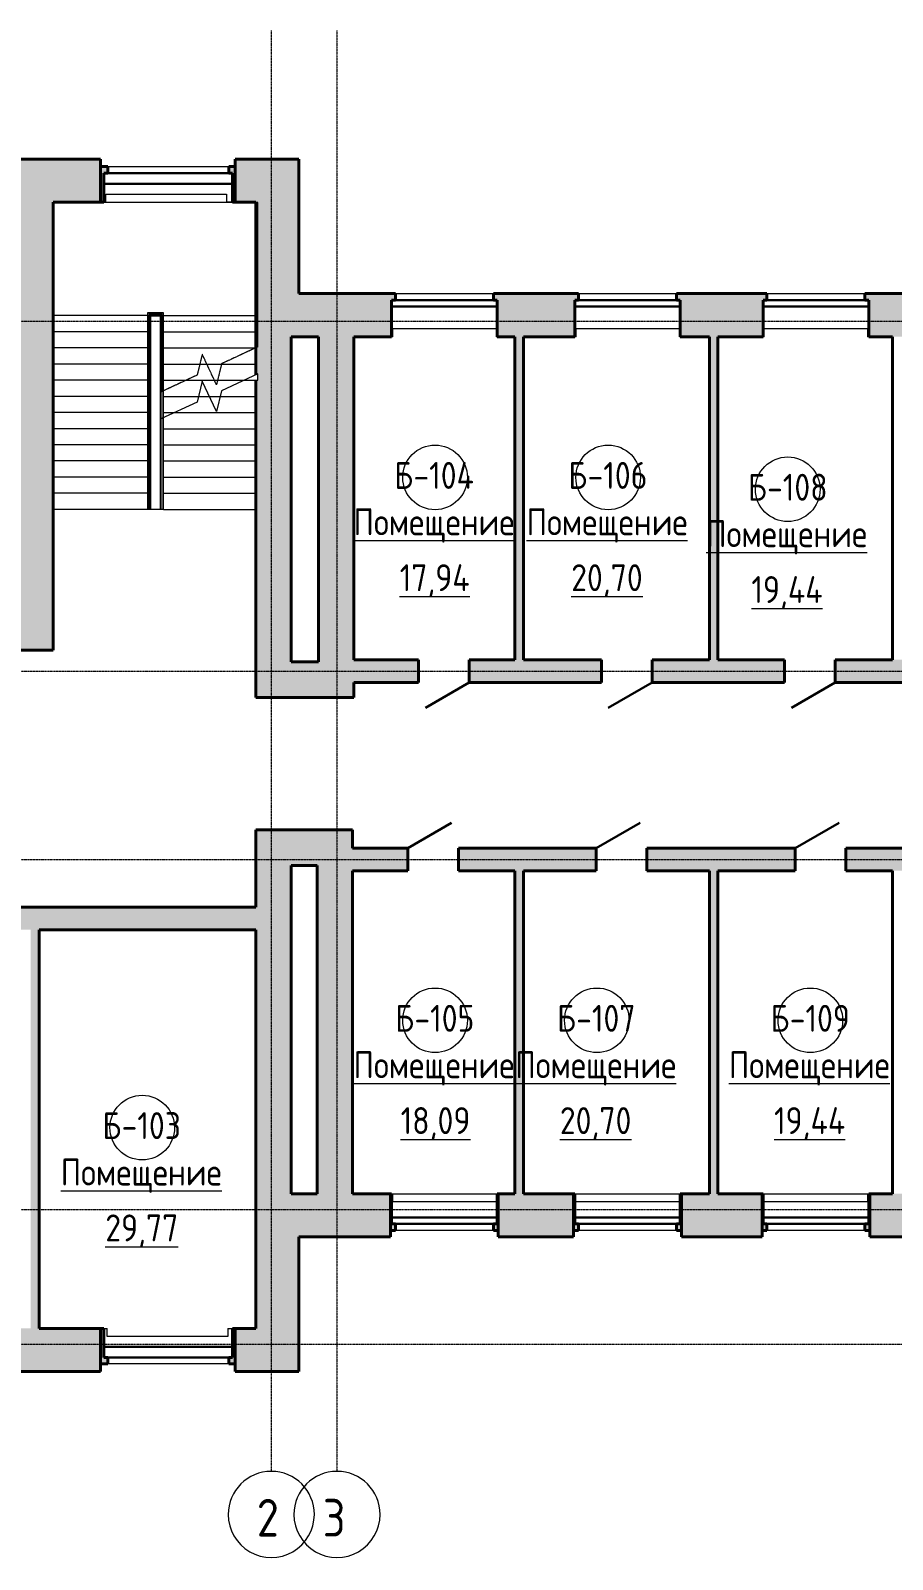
# Model space of a CAD drawing. Header units: millimetres. Extents: x -4092 to 455810, y -7500 to 28668.
# Drawn here: x 13646 to 29651, y -3216 to 25181 of the extents above; entities that cross this region are included whole.
import ezdxf

# ---------------------------------------------------------------- set-up
doc = ezdxf.new("R2010")
doc.units = ezdxf.units.MM
doc.linetypes.add('ADSK_Линия сетки', pattern=[21, 12, -3, 3, -3])
doc.linetypes.add('ADSK_Сверху', pattern=[4.5, 3, -1.5])
for name, color, linetype, lineweight in [('Двери', 7, 'Continuous', 18), ('Каркас_Импост', 7, 'Continuous', 30), ('Лестницы', 7, 'Continuous', 18), ('Марки помещений', 7, 'Continuous', 18), ('Ограждение', 7, 'Continuous', 18), ('Окна', 7, 'Continuous', 18), ('Оси', 7, 'Continuous', 9), ('Панель', 7, 'Continuous', 30), ('Перекрытия', 7, 'Continuous', 18), ('Поручни', 7, 'Continuous', 18), ('Стены', 7, 'Continuous', 18), ('Стены разрез', 7, 'Continuous', 40)]:
    doc.layers.add(name, color=color, linetype=linetype, lineweight=lineweight)
doc.styles.add('GOST Common', font='GOST Common.ttf', dxfattribs={"width": 0.9, "height": 500})
doc.styles.add('GOST Common_1', font='GOST Common.ttf', dxfattribs={"width": 0.9, "height": 700})

# ---------------------------------------------------------------- blocks, each defined once
blk = doc.blocks.new('Ограждение - Ограждение-221464-01_Б_На лист')
at = {"layer": 'Ограждение', "linetype": 'ADSK_Сверху'}
for p, q in [((15816, 19938), (15816, 16287)), ((16116, 19938), (15816, 19938)), ((15821, 19933), (15821, 16287)), ((16111, 19933), (15821, 19933)), ((15846, 19908), (15846, 16287)), ((16086, 19908), (15846, 19908)), ((15861, 19893), (15861, 16287)), ((16071, 19893), (15861, 19893)), ((15866, 19888), (15866, 16287)), ((16066, 19888), (15866, 19888)), ((16066, 18468), (16066, 19888)), ((16071, 18470), (16071, 19893)), ((16086, 18477), (16086, 19908)), ((16111, 19887), (16111, 19933)), ((16111, 18489), (16111, 19887)), ((16116, 19887), (16116, 19938)), ((16116, 18491), (16116, 19887)), ((15876, 19878), (15876, 16287)), ((16056, 19878), (15876, 19878)), ((16056, 18468), (16056, 19878)), ((15866, 16287), (15816, 16287)), ((15861, 16287), (15821, 16287)), ((15876, 16287), (15846, 16287))]:
    blk.add_line(p, q, dxfattribs=at)
at = {"layer": 'Поручни'}
for p, q in [((16066, 17968), (16056, 17968)), ((16066, 17968), (16056, 17968)), ((16056, 16287), (16056, 17968)), ((16071, 17970), (16066, 17968)), ((16071, 17970), (16066, 17968)), ((16111, 17989), (16071, 17970)), ((16111, 17989), (16071, 17970)), ((16111, 17989), (16071, 17970)), ((16071, 16287), (16071, 17970)), ((16116, 17991), (16111, 17989)), ((16111, 16287), (16111, 17989)), ((16116, 16287), (16116, 17991)), ((16071, 16287), (16056, 16287)), ((16111, 16287), (16071, 16287)), ((16116, 16287), (16111, 16287))]:
    blk.add_line(p, q, dxfattribs=at)
blk = doc.blocks.new('Ограждение - Ограждение-221491-01_Б_На лист')
at = {"layer": 'Поручни'}
for p, q in [((15816, 19938), (15816, 16287)), ((16116, 19938), (15816, 19938)), ((15821, 19933), (15821, 16287)), ((16111, 19933), (15821, 19933)), ((15861, 19893), (15861, 16287)), ((16071, 19893), (15861, 19893)), ((16071, 17972), (16071, 19893)), ((16086, 19891), (16086, 19908)), ((16111, 19887), (16111, 19933)), ((16111, 17989), (16111, 19887)), ((16116, 19887), (16116, 19938)), ((16116, 17991), (16116, 19887)), ((15876, 19878), (15876, 16287)), ((16056, 19878), (15876, 19878)), ((16056, 17968), (16056, 19878)), ((15821, 16287), (15816, 16287)), ((15861, 16287), (15821, 16287)), ((15876, 16287), (15861, 16287))]:
    blk.add_line(p, q, dxfattribs=at)
blk = doc.blocks.new('ИРНИТУ-Окно-ГОСТ23166-99_4_2_Створки - 1920 x 2350-934199-01_Б_На лист')
at = {"layer": 'Каркас_Импост'}
for p, q in [((-1018.1, 220), (941.9, 220)), ((-1018.1, 220), (-1018.1, 100)), ((-1018.1, 220), (-983.1, 220)), ((-1018.1, 100), (941.9, 100)), ((-1018.1, 100), (-983.1, 100)), ((941.9, 220), (906.9, 220)), ((941.9, 100), (906.9, 100)), ((941.9, 220), (941.9, 100))]:
    blk.add_line(p, q, dxfattribs=at)
blk = doc.blocks.new('ИРНИТУ_Дверь_Однопольная_ДеревяннаяВнутренняя_филенчатая - 900х2080 без верха-1341253-01_Б_На лист')
at = {"layer": 'Панель'}
blk.add_line((-470, 210), (344, 680), dxfattribs=at)
blk = doc.blocks.new('ИРНИТУ-Окно-ГОСТ23166-99_4_2_Створки - 1920 x 2350-415137-01_Б_На лист')
at = {"layer": 'Каркас_Импост'}
for p, q in [((-1018.1, -160), (941.9, -160)), ((-1018.1, -280), (-1018.1, -160)), ((-1018.1, -160), (-983.1, -160)), ((-1018.1, -280), (941.9, -280)), ((-1018.1, -280), (-983.1, -280)), ((941.9, -160), (906.9, -160)), ((941.9, -280), (906.9, -280)), ((941.9, -280), (941.9, -160))]:
    blk.add_line(p, q, dxfattribs=at)
blk = doc.blocks.new('ИРНИТУ-Окно-ГОСТ23166-99_6_3_Створки - 2350 x 2350-686471-01_Б_На лист')
at = {"layer": 'Каркас_Импост'}
for p, q in [((-1233.1, 210), (1156.9, 210)), ((-1233.1, 210), (-1233.1, 10)), ((-1233.1, 210), (-1198.1, 210)), ((-1233.1, 10), (1156.9, 10)), ((-1233.1, 10), (-1198.1, 10)), ((1156.9, 210), (1121.9, 210)), ((1156.9, 10), (1121.9, 10)), ((1156.9, 210), (1156.9, 10))]:
    blk.add_line(p, q, dxfattribs=at)
blk = doc.blocks.new('ИРНИТУ-Окно-ГОСТ23166-99_6_3_Створки - 2350 x 2350-686492-01_Б_На лист')
at = {"layer": 'Каркас_Импост'}
for p, q in [((-1233.1, -10), (1156.9, -10)), ((-1233.1, -210), (-1233.1, -10)), ((-1233.1, -10), (-1198.1, -10)), ((-1233.1, -210), (1156.9, -210)), ((-1233.1, -210), (-1198.1, -210)), ((1156.9, -10), (1121.9, -10)), ((1156.9, -210), (1121.9, -210)), ((1156.9, -210), (1156.9, -10))]:
    blk.add_line(p, q, dxfattribs=at)
blk = doc.blocks.new('Ось сетки - D8-4846-01_Б_На лист')
at = {"layer": 'Оси', "lineweight": 18}
for start, end in [(360, 180), (180, 360)]:
    blk.add_arc((0, 0), 4, start, end, dxfattribs=at)
blk = doc.blocks.new('ADSK_Марка_Помещение - Номер Имя Площадь Площадь проемов-115235-01_Б_На лист')
at = {"layer": 'Марки помещений'}
blk.add_circle((0, 0), 3, dxfattribs=at)

msp = doc.modelspace()

# ---------------------------------------------------------------- hatches: boundary and pattern name
at = {"layer": 'Стены'}
h = msp.add_hatch(color=256, dxfattribs=at)
h.paths.add_polyline_path([(18626, 21995), (18626, 22795), (17446, 22795), (17446, 21995), (17826, 21995)], flags=0)
h.paths.add_polyline_path([(14946, 21995), (14946, 22795), (13146, 22795), (13146, 21995), (14477, 21995)], flags=0)
h.paths.add_polyline_path([(10646, 21995), (10646, 22795), (8846, 22795), (8846, 21995)], flags=0)
h.paths.add_polyline_path([(4974, 21995), (6346, 21995), (6346, 22795), (4546, 22795), (4546, 21995)], flags=0)
h.paths.add_polyline_path([(2046, 21995), (2046, 22795), (906, 22795), (906, 21995)], flags=0)
h = msp.add_hatch(color=256, dxfattribs=at)
h.paths.add_polyline_path([(17446, 21995), (17446, 22655), (17328, 22655), (17328, 22535), (17398, 22535), (17398, 21995)], flags=0)
h.paths.add_polyline_path([(14946, 21995), (15008, 21995), (15008, 22535), (15078, 22535), (15078, 22655), (14946, 22655)], flags=0)
for points in [[(14066, 13670), (14066, 21995), (13386, 21995), (13386, 13670)], [(18626, 19495), (18626, 21995), (17826, 21995), (17826, 19495), (18486, 19495)], [(18486, 13456), (18486, 19495), (17826, 19495), (17826, 18788), (17866, 18807), (17866, 18687), (17826, 18687), (17826, 13456)], [(19651, 13456), (19651, 19495), (18991, 19495), (18991, 13456)], [(22801, 13495), (22801, 19495), (22641, 19495), (22641, 13495)], [(26411, 13495), (26411, 19495), (26251, 19495), (26251, 13495)], [(19651, 12796), (19651, 13456), (17826, 13456), (17826, 12796)], [(18966, 9676), (19626, 9676), (19626, 10336), (17826, 10336), (17826, 9676), (18486, 9676)], [(18486, 3575), (18486, 9676), (17826, 9676), (17826, 3575)], [(18966, 3575), (19626, 3575), (19626, 9676), (18966, 9676), (18966, 5444)], [(22801, 3575), (22801, 9575), (22641, 9575), (22641, 3575)], [(26411, 3575), (26411, 9575), (26251, 9575), (26251, 3575)], [(13806, 1075), (13806, 8480), (13646, 8480), (13646, 1075)], [(18626, 275), (18626, 2775), (17826, 2775), (17826, 275)]]:
    msp.add_hatch(color=256, dxfattribs=at).paths.add_polyline_path(points, flags=0)
h = msp.add_hatch(color=256, dxfattribs=at)
h.paths.add_polyline_path([(99726, 19495), (100000, 19495), (100000, 20295), (98016, 20295), (98016, 20175), (98086, 20175), (98086, 19495), (99066, 19495)], flags=0)
h.paths.add_polyline_path([(97046, 19495), (97046, 20175), (97116, 20175), (97116, 20295), (96316, 20295), (96316, 20175), (96386, 20175), (96386, 19495)], flags=0)
h.paths.add_polyline_path([(95346, 19495), (95346, 20175), (95416, 20175), (95416, 20295), (91971, 20295), (91971, 20175), (92041, 20175), (92041, 19495), (93665, 19495)], flags=0)
h.paths.add_polyline_path([(88441, 19495), (89301, 19495), (89301, 20175), (89371, 20175), (89371, 20295), (87141, 20295), (87141, 20175), (87211, 20175), (87211, 19495), (87330, 19495)], flags=0)
h.paths.add_polyline_path([(90341, 19495), (91001, 19495), (91001, 20175), (91071, 20175), (91071, 20295), (90271, 20295), (90271, 20175), (90341, 20175)], flags=0)
h.paths.add_polyline_path([(85251, 19495), (85251, 20175), (85321, 20175), (85321, 20295), (83641, 20295), (83641, 20175), (83711, 20175), (83711, 19495), (84741, 19495)], flags=0)
h.paths.add_polyline_path([(81696, 19495), (81751, 19495), (81751, 20175), (81821, 20175), (81821, 20295), (79941, 20295), (79941, 20175), (80011, 20175), (80011, 19495), (81016, 19495)], flags=0)
h.paths.add_polyline_path([(78051, 19495), (78051, 20175), (78121, 20175), (78121, 20295), (76241, 20295), (76241, 20175), (76311, 20175), (76311, 19495), (77411, 19495)], flags=0)
h.paths.add_polyline_path([(74351, 19495), (74351, 20175), (74421, 20175), (74421, 20295), (72541, 20295), (72541, 20175), (72611, 20175), (72611, 19495)], flags=0)
h.paths.add_polyline_path([(70651, 19495), (70651, 20175), (70721, 20175), (70721, 20295), (68941, 20295), (68941, 20175), (69011, 20175), (69011, 19495)], flags=0)
h.paths.add_polyline_path([(67051, 19495), (67051, 20175), (67121, 20175), (67121, 20295), (65541, 20295), (65541, 20175), (65611, 20175), (65611, 19495)], flags=0)
h.paths.add_polyline_path([(63016, 19495), (63651, 19495), (63651, 20175), (63721, 20175), (63721, 20295), (62441, 20295), (62441, 20175), (62511, 20175), (62511, 19495)], flags=0)
h.paths.add_polyline_path([(60551, 19495), (60551, 20175), (60621, 20175), (60621, 20295), (58741, 20295), (58741, 20175), (58811, 20175), (58811, 19495)], flags=0)
h.paths.add_polyline_path([(56851, 19495), (56851, 20175), (56921, 20175), (56921, 20295), (54241, 20295), (54241, 20175), (54311, 20175), (54311, 19495), (56766, 19495)], flags=0)
h.paths.add_polyline_path([(51411, 19495), (52351, 19495), (52351, 20175), (52421, 20175), (52421, 20295), (50541, 20295), (50541, 20175), (50611, 20175), (50611, 19495), (51251, 19495)], flags=0)
h.paths.add_polyline_path([(48651, 19495), (48651, 20175), (48721, 20175), (48721, 20295), (46941, 20295), (46941, 20175), (47011, 20175), (47011, 19495)], flags=0)
h.paths.add_polyline_path([(44298, 19495), (45051, 19495), (45051, 20175), (45121, 20175), (45121, 20295), (43341, 20295), (43341, 20175), (43411, 20175), (43411, 19495), (44138, 19495)], flags=0)
h.paths.add_polyline_path([(41451, 19495), (41451, 20175), (41521, 20175), (41521, 20295), (39741, 20295), (39741, 20175), (39811, 20175), (39811, 19495)], flags=0)
h.paths.add_polyline_path([(36649, 19495), (37851, 19495), (37851, 20175), (37921, 20175), (37921, 20295), (36041, 20295), (36041, 20175), (36111, 20175), (36111, 19495)], flags=0)
h.paths.add_polyline_path([(30551, 19495), (30551, 20175), (30621, 20175), (30621, 20295), (29141, 20295), (29141, 20175), (29211, 20175), (29211, 19495), (30314, 19495)], flags=0)
h.paths.add_polyline_path([(34151, 19495), (34151, 20175), (34221, 20175), (34221, 20295), (32441, 20295), (32441, 20175), (32511, 20175), (32511, 19495)], flags=0)
h.paths.add_polyline_path([(27251, 19495), (27251, 20175), (27321, 20175), (27321, 20295), (25641, 20295), (25641, 20175), (25711, 20175), (25711, 19495), (26411, 19495)], flags=0)
h.paths.add_polyline_path([(23751, 19495), (23751, 20175), (23821, 20175), (23821, 20295), (22241, 20295), (22241, 20175), (22311, 20175), (22311, 19495), (22801, 19495)], flags=0)
h.paths.add_polyline_path([(20351, 19495), (20351, 20175), (20421, 20175), (20421, 20295), (18626, 20295), (18626, 19495), (19651, 19495)], flags=0)
h = msp.add_hatch(color=256, dxfattribs=at)
h.paths.add_polyline_path([(36649, 13075), (36978, 13075), (36978, 13495), (35788, 13495), (35788, 13075)], flags=0)
h.paths.add_polyline_path([(34848, 13075), (34848, 13495), (28588, 13495), (28588, 13075), (30314, 13075)], flags=0)
h.paths.add_polyline_path([(27648, 13075), (27648, 13495), (25188, 13495), (25188, 13075)], flags=0)
h.paths.add_polyline_path([(24248, 13075), (24248, 13495), (21791, 13495), (21791, 13075), (23979, 13075)], flags=0)
h.paths.add_polyline_path([(20851, 13075), (20851, 13495), (19651, 13495), (19651, 13075)], flags=0)
h = msp.add_hatch(color=256, dxfattribs=at)
h.paths.add_polyline_path([(36978, 9575), (36978, 9995), (35488, 9995), (35488, 9575), (36649, 9575)], flags=0)
h.paths.add_polyline_path([(33351, 9575), (34548, 9575), (34548, 9995), (31988, 9995), (31988, 9575)], flags=0)
h.paths.add_polyline_path([(29811, 9575), (31048, 9575), (31048, 9995), (28788, 9995), (28788, 9575), (29651, 9575)], flags=0)
h.paths.add_polyline_path([(26411, 9575), (27848, 9575), (27848, 9995), (25091, 9995), (25091, 9575), (26251, 9575)], flags=0)
h.paths.add_polyline_path([(21591, 9575), (24151, 9575), (24151, 9995), (21591, 9995)], flags=0)
h.paths.add_polyline_path([(19626, 9575), (20651, 9575), (20651, 9995), (19626, 9995), (19626, 9676)], flags=0)
h = msp.add_hatch(color=256, dxfattribs=at)
h.paths.add_polyline_path([(17826, 8480), (17826, 8900), (3270, 8900), (3270, 8480), (17644, 8480)], flags=0)
h.paths.add_polyline_path([(1970, 8480), (1970, 8900), (906, 8900), (906, 8480)], flags=0)
h = msp.add_hatch(color=256, dxfattribs=at)
h.paths.add_polyline_path([(100000, 2775), (100000, 3575), (98131, 3575), (98131, 2775)], flags=0)
h.paths.add_polyline_path([(96131, 2775), (96131, 3575), (94531, 3575), (94531, 2775)], flags=0)
h.paths.add_polyline_path([(92531, 2775), (92531, 3575), (90931, 3575), (90931, 2775)], flags=0)
h.paths.add_polyline_path([(88931, 2775), (88931, 3575), (87231, 3575), (87231, 2775), (87330, 2775)], flags=0)
h.paths.add_polyline_path([(85231, 2775), (85231, 3575), (83711, 3575), (83711, 3035), (83641, 3035), (83641, 2775), (84163, 2775)], flags=0)
h.paths.add_polyline_path([(80031, 2775), (81696, 2775), (81696, 3575), (80031, 3575)], flags=0)
h.paths.add_polyline_path([(78031, 2775), (78031, 3575), (76331, 3575), (76331, 2775)], flags=0)
h.paths.add_polyline_path([(74331, 2775), (74331, 3575), (72631, 3575), (72631, 2775)], flags=0)
h.paths.add_polyline_path([(70631, 2775), (70631, 3575), (69031, 3575), (69031, 2775)], flags=0)
h.paths.add_polyline_path([(65631, 2775), (67031, 2775), (67031, 3575), (65631, 3575)], flags=0)
h.paths.add_polyline_path([(63696, 2775), (63696, 3035), (63651, 3035), (63651, 3575), (61686, 3575), (61686, 2775), (61990, 2775)], flags=0)
h.paths.add_polyline_path([(57186, 2775), (57186, 3575), (54331, 3575), (54331, 2775), (55655, 2775)], flags=0)
h.paths.add_polyline_path([(52331, 2775), (52331, 3575), (50631, 3575), (50631, 2775)], flags=0)
h.paths.add_polyline_path([(48631, 2775), (48631, 3575), (47031, 3575), (47031, 2775)], flags=0)
h.paths.add_polyline_path([(41431, 2775), (41431, 3575), (39831, 3575), (39831, 2775)], flags=0)
h.paths.add_polyline_path([(43431, 2775), (45031, 2775), (45031, 3575), (43431, 3575)], flags=0)
h.paths.add_polyline_path([(36649, 2775), (37831, 2775), (37831, 3575), (36131, 3575), (36131, 2775)], flags=0)
h.paths.add_polyline_path([(33482, 2775), (34131, 2775), (34131, 3575), (32531, 3575), (32531, 2775)], flags=0)
h.paths.add_polyline_path([(27231, 2775), (27231, 3575), (25731, 3575), (25731, 2775)], flags=0)
h.paths.add_polyline_path([(30314, 2775), (30531, 2775), (30531, 3575), (29231, 3575), (29231, 2775)], flags=0)
h.paths.add_polyline_path([(22331, 2775), (23731, 2775), (23731, 3575), (22331, 3575)], flags=0)
h.paths.add_polyline_path([(17826, 2775), (20331, 2775), (20331, 3575), (17826, 3575)], flags=0)
h = msp.add_hatch(color=256, dxfattribs=at)
h.paths.add_polyline_path([(22241, 2895), (22331, 2895), (22331, 3575), (22311, 3575), (22311, 3015), (22241, 3015)], flags=0)
h.paths.add_polyline_path([(20331, 2895), (20421, 2895), (20421, 3015), (20351, 3015), (20351, 3575), (20331, 3575)], flags=0)
h = msp.add_hatch(color=256, dxfattribs=at)
h.paths.add_polyline_path([(25731, 2895), (25731, 3575), (25711, 3575), (25711, 3015), (25641, 3015), (25641, 2895)], flags=0)
h.paths.add_polyline_path([(23821, 2895), (23821, 3015), (23751, 3015), (23751, 3575), (23731, 3575), (23731, 2895)], flags=0)
h = msp.add_hatch(color=256, dxfattribs=at)
h.paths.add_polyline_path([(29231, 2895), (29231, 3575), (29211, 3575), (29211, 3015), (29141, 3015), (29141, 2895)], flags=0)
h.paths.add_polyline_path([(27231, 2895), (27321, 2895), (27321, 3015), (27251, 3015), (27251, 3575), (27231, 3575)], flags=0)
h = msp.add_hatch(color=256, dxfattribs=at)
h.paths.add_polyline_path([(17446, 275), (17826, 275), (17826, 1075), (17446, 1075)], flags=0)
h.paths.add_polyline_path([(14946, 275), (14946, 1075), (13146, 1075), (13146, 275)], flags=0)
h.paths.add_polyline_path([(10646, 275), (10646, 1075), (8846, 1075), (8846, 275)], flags=0)
h.paths.add_polyline_path([(6346, 275), (6346, 1075), (4546, 1075), (4546, 275), (4974, 275)], flags=0)
h.paths.add_polyline_path([(2046, 275), (2046, 1075), (106, 1075), (106, 275)], flags=0)
h = msp.add_hatch(color=256, dxfattribs=at)
h.paths.add_polyline_path([(17328, 415), (17446, 415), (17446, 1075), (17398, 1075), (17398, 535), (17328, 535)], flags=0)
h.paths.add_polyline_path([(14946, 415), (15078, 415), (15078, 535), (15008, 535), (15008, 1075), (14946, 1075)], flags=0)

# ---------------------------------------------------------------- linework, layer by layer
at = {"layer": 'Лестницы', "linetype": 'ADSK_Сверху'}
for p, q in [((14066, 21990), (14066, 19887)), ((17866, 21990), (14066, 21990)), ((17866, 19887), (17866, 21990)), ((15866, 19887), (14066, 19887)), ((14066, 19887), (14066, 16287)), ((15866, 19887), (14066, 19887)), ((15816, 19887), (14066, 19887)), ((15866, 19887), (16066, 19887)), ((15866, 19887), (15866, 16287)), ((16066, 19887), (17866, 19887)), ((16066, 18468), (16066, 19887)), ((16066, 19887), (17866, 19887)), ((16116, 19887), (17826, 19887)), ((17866, 19307), (17866, 19887)), ((15866, 19587), (14066, 19587)), ((15866, 19587), (14066, 19587)), ((15816, 19587), (14066, 19587)), ((16066, 19587), (17866, 19587)), ((16066, 19587), (17866, 19587)), ((16116, 19587), (17826, 19587)), ((15866, 19287), (14066, 19287)), ((15866, 19287), (14066, 19287)), ((15816, 19287), (14066, 19287)), ((16066, 19287), (17824, 19287)), ((16066, 19287), (17824, 19287)), ((16116, 19287), (17826, 19287)), ((16834, 19171), (16739, 18782)), ((17098, 18604), (16834, 19171)), ((17866, 19307), (17193, 18993)), ((15866, 18987), (14066, 18987)), ((15866, 18987), (14066, 18987)), ((15816, 18987), (14066, 18987)), ((16066, 18987), (16789, 18987)), ((16066, 18987), (16789, 18987)), ((16739, 18782), (16066, 18468)), ((16116, 18987), (17826, 18987)), ((16919, 18987), (17191, 18987)), ((16919, 18987), (17191, 18987)), ((17193, 18993), (17098, 18604)), ((15866, 18687), (14066, 18687)), ((15866, 18687), (14066, 18687)), ((15816, 18687), (14066, 18687)), ((16066, 18687), (16537, 18687)), ((16066, 18687), (16537, 18687)), ((16116, 18687), (17609, 18687)), ((17059, 18687), (17118, 18687)), ((17059, 18687), (17118, 18687)), ((17609, 18687), (17866, 18687)), ((15866, 18387), (14066, 18387)), ((15866, 18387), (14066, 18387)), ((15816, 18387), (14066, 18387)), ((16116, 18387), (16765, 18387)), ((16765, 18387), (16966, 18387)), ((16966, 18387), (17167, 18387)), ((17167, 18387), (17826, 18387)), ((15866, 18087), (14066, 18087)), ((15866, 18087), (14066, 18087)), ((15816, 18087), (14066, 18087)), ((16116, 18087), (16323, 18087)), ((16323, 18087), (17826, 18087)), ((15866, 17787), (14066, 17787)), ((15866, 17787), (14066, 17787)), ((15816, 17787), (14066, 17787)), ((16116, 17787), (17826, 17787)), ((15866, 17487), (14066, 17487)), ((15866, 17487), (14066, 17487)), ((15816, 17487), (14066, 17487)), ((16116, 17487), (17826, 17487)), ((15866, 17187), (14066, 17187)), ((15866, 17187), (14066, 17187)), ((15816, 17187), (14066, 17187)), ((16116, 17187), (17826, 17187)), ((15866, 16887), (14066, 16887)), ((15866, 16887), (14066, 16887)), ((15816, 16887), (14066, 16887)), ((16116, 16887), (17826, 16887)), ((15866, 16587), (14066, 16587)), ((15866, 16587), (14066, 16587)), ((15816, 16587), (14066, 16587)), ((16116, 16587), (17826, 16587)), ((15866, 16287), (14066, 16287)), ((16116, 16287), (17826, 16287))]:
    msp.add_line(p, q, dxfattribs=at)
at = {"layer": 'Лестницы'}
for p, q in [((17826, 21990), (14066, 21990)), ((15816, 19887), (14066, 19887)), ((16116, 19887), (17826, 19887)), ((15816, 19587), (14066, 19587)), ((16116, 19587), (17826, 19587)), ((15816, 19287), (14066, 19287)), ((16116, 19287), (17826, 19287)), ((15816, 18987), (14066, 18987)), ((16116, 18987), (17826, 18987)), ((17866, 18807), (17193, 18493)), ((17866, 18687), (17866, 18807)), ((15816, 18687), (14066, 18687)), ((16116, 18687), (17609, 18687)), ((16834, 18671), (16739, 18282)), ((17098, 18104), (16834, 18671)), ((17193, 18493), (17098, 18104)), ((17609, 18687), (17866, 18687)), ((15816, 18387), (14066, 18387)), ((16739, 18282), (16066, 17968)), ((16116, 18387), (16765, 18387)), ((16765, 18387), (16966, 18387)), ((16966, 18387), (17167, 18387)), ((17167, 18387), (17826, 18387)), ((15816, 18087), (14066, 18087)), ((16116, 18087), (16323, 18087)), ((16323, 18087), (17826, 18087)), ((15816, 17787), (14066, 17787)), ((16116, 17787), (17826, 17787)), ((15816, 17487), (14066, 17487)), ((16116, 17487), (17826, 17487)), ((15816, 17187), (14066, 17187)), ((16116, 17187), (17826, 17187)), ((15816, 16887), (14066, 16887)), ((16116, 16887), (17826, 16887)), ((15816, 16587), (14066, 16587)), ((16116, 16587), (17826, 16587)), ((15816, 16287), (14066, 16287)), ((16116, 16287), (17826, 16287))]:
    msp.add_line(p, q, dxfattribs=at)
at = {"layer": 'Оси', "linetype": 'ADSK_Линия сетки'}
for p, q in [((18116, 25181), (18116, -1580)), ((19336, 25181), (19336, -1580)), ((-2456, 19785), (101541, 19785)), ((-2456, 13285), (101541, 13285)), ((-2456, 9785), (101541, 9785)), ((-2456, 3285), (101541, 3285)), ((-2456, 785), (101541, 785))]:
    msp.add_line(p, q, dxfattribs=at)
at = {"layer": 'Перекрытия'}
for p, q in [((15816, 16287), (14066, 16287)), ((16056, 16287), (15876, 16287))]:
    msp.add_line(p, q, dxfattribs=at)
at = {"layer": 'Стены'}
for p, q in [((15078, 22655), (17328, 22655)), ((15046, 21995), (15008, 21995)), ((15046, 21995), (15046, 22145)), ((15046, 22145), (17286, 22145)), ((17286, 22145), (17286, 21995)), ((17398, 21995), (17286, 21995)), ((20421, 20295), (22241, 20295)), ((23821, 20295), (25641, 20295)), ((27321, 20295), (29141, 20295)), ((20371, 19495), (20371, 19645)), ((20371, 19645), (22291, 19645)), ((22291, 19645), (22291, 19495)), ((23775, 19495), (23775, 19645)), ((23775, 19645), (25695, 19645)), ((25695, 19645), (25695, 19495)), ((27270, 19495), (27270, 19645)), ((27270, 19645), (29190, 19645)), ((29190, 19645), (29190, 19495)), ((20371, 19495), (20351, 19495)), ((22311, 19495), (22291, 19495)), ((23775, 19495), (23751, 19495)), ((25711, 19495), (25695, 19495)), ((27270, 19495), (27251, 19495)), ((29211, 19495), (29190, 19495)), ((20351, 3575), (22311, 3575)), ((20371, 3425), (20371, 3575)), ((22291, 3425), (20371, 3425)), ((22291, 3575), (22291, 3425)), ((23751, 3575), (25711, 3575)), ((23771, 3425), (23771, 3575)), ((25691, 3425), (23771, 3425)), ((25691, 3575), (25691, 3425)), ((27251, 3575), (29211, 3575)), ((27271, 3425), (27271, 3575)), ((29191, 3425), (27271, 3425)), ((29191, 3575), (29191, 3425)), ((22241, 2895), (20421, 2895)), ((25641, 2895), (23821, 2895)), ((29141, 2895), (27321, 2895)), ((15008, 1075), (15066, 1075)), ((15066, 925), (15066, 1075)), ((17306, 925), (15066, 925)), ((17306, 1075), (17398, 1075)), ((17306, 1075), (17306, 925)), ((17328, 415), (15078, 415))]:
    msp.add_line(p, q, dxfattribs=at)
at = {"layer": 'Стены разрез'}
for p, q in [((14946, 22795), (13146, 22795)), ((14946, 22795), (14946, 21995)), ((18626, 22795), (17446, 22795)), ((17446, 21995), (17446, 22795)), ((18626, 20295), (18626, 22795)), ((15078, 22655), (14946, 22655)), ((15008, 21995), (15008, 22535)), ((15008, 22535), (15078, 22535)), ((15078, 22535), (15078, 22655)), ((17446, 22655), (17328, 22655)), ((17328, 22655), (17328, 22535)), ((17328, 22535), (17398, 22535)), ((17398, 22535), (17398, 21995)), ((14066, 21995), (15008, 21995)), ((14066, 13670), (14066, 21995)), ((17398, 21995), (17826, 21995)), ((17826, 21995), (17826, 18788)), ((20421, 20295), (18626, 20295)), ((20351, 19495), (20351, 20175)), ((20351, 20175), (20421, 20175)), ((20421, 20175), (20421, 20295)), ((23821, 20295), (22241, 20295)), ((22241, 20295), (22241, 20175)), ((22241, 20175), (22311, 20175)), ((22311, 20175), (22311, 19495)), ((23751, 19495), (23751, 20175)), ((23751, 20175), (23821, 20175)), ((23821, 20175), (23821, 20295)), ((27321, 20295), (25641, 20295)), ((25641, 20295), (25641, 20175)), ((25641, 20175), (25711, 20175)), ((25711, 20175), (25711, 19495)), ((27251, 19495), (27251, 20175)), ((27251, 20175), (27321, 20175)), ((27321, 20175), (27321, 20295)), ((30621, 20295), (29141, 20295)), ((29141, 20295), (29141, 20175)), ((29141, 20175), (29211, 20175)), ((29211, 20175), (29211, 19495)), ((18486, 19495), (18991, 19495)), ((18486, 13456), (18486, 19495)), ((18991, 19495), (18991, 13456)), ((19651, 19495), (20351, 19495)), ((19651, 13495), (19651, 19495)), ((22311, 19495), (22641, 19495)), ((22641, 19495), (22641, 13495)), ((22801, 19495), (23751, 19495)), ((22801, 13495), (22801, 19495)), ((25711, 19495), (26251, 19495)), ((26251, 19495), (26251, 13495)), ((26411, 19495), (27251, 19495)), ((26411, 13495), (26411, 19495)), ((29211, 19495), (29651, 19495)), ((29651, 19495), (29651, 13495)), ((17826, 18687), (17826, 12796)), ((9356, 13670), (14066, 13670)), ((18991, 13456), (18486, 13456)), ((20851, 13495), (19651, 13495)), ((20851, 13075), (20851, 13495)), ((22641, 13495), (21791, 13495)), ((21791, 13495), (21791, 13075)), ((24248, 13495), (22801, 13495)), ((24248, 13075), (24248, 13495)), ((26251, 13495), (25188, 13495)), ((25188, 13495), (25188, 13075)), ((27648, 13495), (26411, 13495)), ((27648, 13075), (27648, 13495)), ((29651, 13495), (28588, 13495)), ((28588, 13495), (28588, 13075)), ((19651, 12796), (19651, 13075)), ((19651, 13075), (20851, 13075)), ((21791, 13075), (24248, 13075)), ((25188, 13075), (27648, 13075)), ((28588, 13075), (34848, 13075)), ((17826, 12796), (19651, 12796)), ((17826, 10336), (17826, 8900)), ((19626, 10336), (17826, 10336)), ((19626, 9995), (19626, 10336)), ((20651, 9995), (19626, 9995)), ((20651, 9575), (20651, 9995)), ((24151, 9995), (21591, 9995)), ((21591, 9995), (21591, 9575)), ((24151, 9575), (24151, 9995)), ((27848, 9995), (25091, 9995)), ((25091, 9995), (25091, 9575)), ((27848, 9575), (27848, 9995)), ((31048, 9995), (28788, 9995)), ((28788, 9995), (28788, 9575)), ((18486, 3575), (18486, 9676)), ((18486, 9676), (18966, 9676)), ((18966, 9676), (18966, 3575)), ((19626, 3575), (19626, 9575)), ((19626, 9575), (20651, 9575)), ((21591, 9575), (22641, 9575)), ((22641, 9575), (22641, 3575)), ((22801, 9575), (24151, 9575)), ((22801, 3575), (22801, 9575)), ((25091, 9575), (26251, 9575)), ((26251, 9575), (26251, 3575)), ((26411, 9575), (27848, 9575)), ((26411, 3575), (26411, 9575)), ((28788, 9575), (29651, 9575)), ((29651, 9575), (29651, 3575)), ((17826, 8900), (9356, 8900)), ((13806, 8480), (17826, 8480)), ((13806, 1075), (13806, 8480)), ((17826, 8480), (17826, 1075)), ((18966, 3575), (18486, 3575)), ((20351, 3575), (19626, 3575)), ((20331, 3575), (20331, 2775)), ((20351, 3015), (20351, 3575)), ((22641, 3575), (22311, 3575)), ((22311, 3575), (22311, 3015)), ((22331, 2775), (22331, 3575)), ((23751, 3575), (22801, 3575)), ((23731, 3575), (23731, 2775)), ((23751, 3015), (23751, 3575)), ((26251, 3575), (25711, 3575)), ((25711, 3575), (25711, 3015)), ((25731, 2775), (25731, 3575)), ((27251, 3575), (26411, 3575)), ((27231, 3575), (27231, 2775)), ((27251, 3015), (27251, 3575)), ((29651, 3575), (29211, 3575)), ((29211, 3575), (29211, 3015)), ((29231, 2775), (29231, 3575)), ((20331, 2895), (20421, 2895)), ((20421, 3015), (20351, 3015)), ((20421, 2895), (20421, 3015)), ((22311, 3015), (22241, 3015)), ((22241, 3015), (22241, 2895)), ((22241, 2895), (22331, 2895)), ((23731, 2895), (23821, 2895)), ((23821, 3015), (23751, 3015)), ((23821, 2895), (23821, 3015)), ((25711, 3015), (25641, 3015)), ((25641, 3015), (25641, 2895)), ((25641, 2895), (25731, 2895)), ((27231, 2895), (27321, 2895)), ((27321, 3015), (27251, 3015)), ((27321, 2895), (27321, 3015)), ((29211, 3015), (29141, 3015)), ((29141, 3015), (29141, 2895)), ((29141, 2895), (29231, 2895)), ((18626, 2775), (20331, 2775)), ((18626, 275), (18626, 2775)), ((22331, 2775), (23731, 2775)), ((25731, 2775), (27231, 2775)), ((29231, 2775), (30531, 2775)), ((15008, 1075), (13806, 1075)), ((14946, 1075), (14946, 275)), ((15008, 535), (15008, 1075)), ((17826, 1075), (17398, 1075)), ((17398, 1075), (17398, 535)), ((17446, 275), (17446, 1075)), ((14946, 415), (15078, 415)), ((15078, 535), (15008, 535)), ((15078, 415), (15078, 535)), ((17398, 535), (17328, 535)), ((17328, 535), (17328, 415)), ((17328, 415), (17446, 415)), ((13146, 275), (14946, 275)), ((17446, 275), (18626, 275))]:
    msp.add_line(p, q, dxfattribs=at)

# ---------------------------------------------------------------- block references
at = {"layer": 'Двери', "rotation": 180}
for p in [(21321, 13285), (24718, 13285), (28118, 13285)]:
    msp.add_blockref('ИРНИТУ_Дверь_Однопольная_ДеревяннаяВнутренняя_филенчатая - 900х2080 без верха-1341253-01_Б_На лист', p, dxfattribs=at)
at = {"layer": 'Двери'}
for p in [(21121, 9785), (24621, 9785), (28318, 9785)]:
    msp.add_blockref('ИРНИТУ_Дверь_Однопольная_ДеревяннаяВнутренняя_филенчатая - 900х2080 без верха-1341253-01_Б_На лист', p, dxfattribs=at)
at = {"layer": 'Марки помещений', "xscale": 199.9999999999999, "yscale": 199.9999999999999, "zscale": 199.9999999999999}
for p in [(21157, 16882), (24372, 16882), (27707, 16662), (21157, 6798), (24162, 6798), (28127, 6798), (15719, 4805)]:
    msp.add_blockref('ADSK_Марка_Помещение - Номер Имя Площадь Площадь проемов-115235-01_Б_На лист', p, dxfattribs=at)
at = {"layer": 'Ограждение'}
for name in ['Ограждение - Ограждение-221464-01_Б_На лист', 'Ограждение - Ограждение-221491-01_Б_На лист']:
    msp.add_blockref(name, (0, 0), dxfattribs=at)
at = {"layer": 'Окна', "rotation": 180}
for name, p in [('ИРНИТУ-Окно-ГОСТ23166-99_6_3_Створки - 2350 x 2350-686492-01_Б_На лист', (16165, 22325)), ('ИРНИТУ-Окно-ГОСТ23166-99_4_2_Створки - 1920 x 2350-415137-01_Б_На лист', (21293, 19895)), ('ИРНИТУ-Окно-ГОСТ23166-99_4_2_Створки - 1920 x 2350-415137-01_Б_На лист', (24693, 19895)), ('ИРНИТУ-Окно-ГОСТ23166-99_4_2_Створки - 1920 x 2350-415137-01_Б_На лист', (28193, 19895)), ('ИРНИТУ-Окно-ГОСТ23166-99_4_2_Створки - 1920 x 2350-934199-01_Б_На лист', (21293, 3235)), ('ИРНИТУ-Окно-ГОСТ23166-99_4_2_Створки - 1920 x 2350-934199-01_Б_На лист', (24693, 3235)), ('ИРНИТУ-Окно-ГОСТ23166-99_4_2_Створки - 1920 x 2350-934199-01_Б_На лист', (28193, 3235)), ('ИРНИТУ-Окно-ГОСТ23166-99_6_3_Створки - 2350 x 2350-686471-01_Б_На лист', (16165, 745))]:
    msp.add_blockref(name, p, dxfattribs=at)
at = {"layer": 'Оси', "lineweight": 18, "xscale": 199.9999999999999, "yscale": 199.9999999999999, "zscale": 199.9999999999999, "rotation": 180}
for p in [(18116, -2380), (19336, -2380)]:
    msp.add_blockref('Ось сетки - D8-4846-01_Б_На лист', p, dxfattribs=at)

# ---------------------------------------------------------------- texts
at = {"layer": 'Марки помещений', "lineweight": 9, "char_height": 500, "attachment_point": 1, "style": 'GOST Common'}
for s, insert, width in [('\\fGOST Common|b0|i0|c204|p34|;\\W.9;Б', (20399, 17169), 432.91), ('-104', (20756, 17169), 1486.33), ('\\fGOST Common|b0|i0|c204|p34|;\\W.9;Б', (23631, 17169), 432.91), ('-106', (23989, 17169), 1443.04), ('\\fGOST Common|b0|i0|c204|p34|;\\W.9;Б', (26966, 16949), 432.91), ('-108', (27323, 16949), 1443.04), ('\\LПомещение', (19643, 16307), 3751.9), ('\\LПомещение', (22857, 16307), 3751.9), ('\\LПомещение', (26192, 16086), 3751.9), ('\\L17,94', (20500, 15269), 1673.92), ('\\L20,70', (23685, 15269), 1746.08), ('\\L19,44', (27032, 15049), 1717.21), ('\\fGOST Common|b0|i0|c204|p34|;\\W.9;Б', (20417, 7085), 432.91), ('-105', (20774, 7085), 1443.04), ('\\fGOST Common|b0|i0|c204|p34|;\\W.9;Б', (23421, 7085), 432.91), ('-107', (23778, 7085), 1443.04), ('\\fGOST Common|b0|i0|c204|p34|;\\W.9;Б', (27387, 7085), 432.91), ('-109', (27744, 7085), 1443.04), ('\\LПомещение', (19643, 6222), 3751.9), ('\\LПомещение', (22647, 6222), 3751.9), ('\\LПомещение', (26613, 6222), 3751.9), ('\\L18,09', (20518, 5185), 1630.63), ('\\L20,70', (23475, 5185), 1746.08), ('\\L19,44', (27452, 5185), 1717.21), ('\\fGOST Common|b0|i0|c204|p34|;\\W.9;Б', (14979, 5092), 432.91), ('-103', (15336, 5092), 1443.04), ('\\LПомещение', (14205, 4229), 3751.9), ('\\L29,77', (15033, 3192), 1746.08)]:
    msp.add_mtext(s, dxfattribs=dict(at, insert=insert, width=width))
at = {"layer": 'Оси', "char_height": 700, "attachment_point": 1, "style": 'GOST Common_1'}
for s, insert, width in [('\\fGOST Common|b0|i0|c204|p34|;\\W.9;2', (17847, -2092), 548.35), ('\\fGOST Common|b0|i0|c204|p34|;\\W.9;3', (19073, -2092), 533.92)]:
    msp.add_mtext(s, dxfattribs=dict(at, insert=insert, width=width))

doc.saveas('drawing.dxf')
